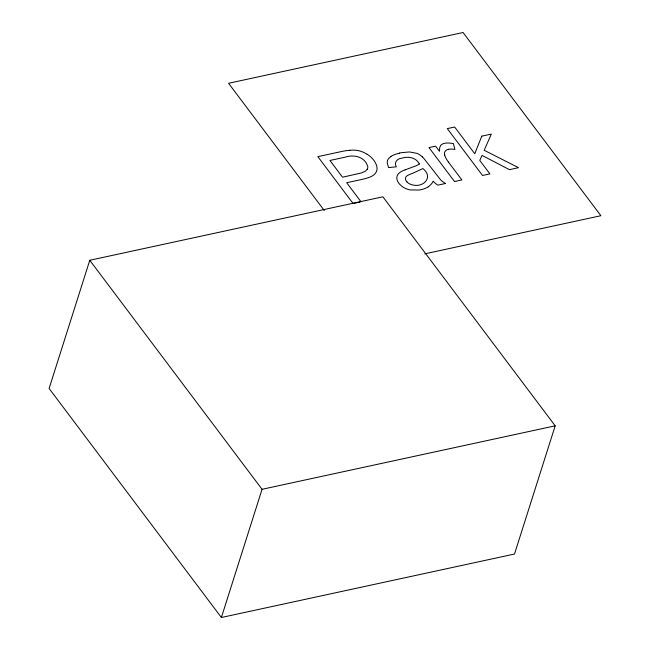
<?xml version="1.0" encoding="UTF-8"?>
<svg xmlns="http://www.w3.org/2000/svg" width="650" height="650" viewBox="0 0 650 650"><rect width="100%" height="100%" fill="white"/><g stroke="black" fill="none" stroke-linecap="round" stroke-linejoin="round"><path stroke-width="0.97" d="M89.773 260.276L49.108 388.473L221.39 617.5L514.516 554.028L555.181 425.831L382.891 196.804L89.773 260.276L262.056 489.304L221.39 617.5M390.91 156.52L388.659 158.519A14.446 9.23 17.6 0 0 387.376 161.078A16.38 10.465 17.6 0 0 387.254 162.882L388.546 167.611L396.321 166.822C393.77 162.719 397.215 158.494 401.554 158.21A31.566 20.166 17.6 0 1 403.479 157.771C409.126 156.406 415.838 157.852 418.917 163.183M405.169 169.845L416.341 165.701L419.543 164.06L419.161 163.516M360.035 201.996L353.088 203.499L317.85 156.65L341.916 151.442A92.788 59.272 17.6 0 1 345.816 150.719L349.919 150.223M424.775 253.857L600.892 215.719L463.068 32.5L228.564 83.281L324.317 210.559M262.056 489.304L555.181 425.831M422.362 156.869L423.922 158.559A66.487 42.469 17.6 0 1 425.368 160.331L440.594 179.806A19.654 12.553 17.6 0 0 445.526 183.479L437.832 185.144A18.923 12.09 17.6 0 1 433.249 181.269M448.516 162.175L461.882 179.936L454.521 181.537L428.992 147.599L435.614 146.161L439.489 151.304L439.668 147.778L440.586 145.527A9.929 6.346 17.6 0 1 444.438 143.341A15.454 9.872 17.6 0 1 449.694 143.073L453.407 143.569L454.886 149.459A12.829 8.198 17.6 0 0 448.516 149.329M361.026 201.776L346.694 182.731L362.074 179.4C367.502 177.938 375.408 176.613 376.886 170.146A21.247 13.569 17.6 0 0 376.301 164.661L374.831 161.769A27.17 17.355 17.6 0 0 373.474 159.859A22.165 14.162 17.6 0 0 367.209 154.269M448.549 162.159A34.507 22.043 17.6 0 1 444.649 155.196M444.754 155.196A9.076 5.793 17.6 0 1 448.427 149.232M406.892 181.919A7.816 4.989 17.6 0 1 407.127 175.719L409.435 174.566A63.221 40.381 17.6 0 1 412.547 173.347L422.931 168.569C433.582 176.979 423.816 187.623 412.937 185.014A7.703 4.916 17.6 0 1 411.637 184.689L410.426 184.251A7.402 4.729 17.6 0 1 406.981 181.894M433.201 181.277A40.852 26.097 17.6 0 1 430.95 184.47L428.943 186.306A23.132 14.779 17.6 0 1 428.22 186.818M422.321 156.886A14.113 9.011 17.6 0 0 417.162 153.408L409.549 151.962L401.643 152.644A51.935 33.174 17.6 0 0 399.579 153.075M390.812 156.447A34.645 22.133 17.6 0 1 399.628 153.14M405.186 169.853A45.427 29.014 17.6 0 0 402.001 171.153A21.474 13.715 17.6 0 0 398.117 174.184A14.511 9.271 17.6 0 0 396.833 178.327A14.373 9.181 17.6 0 0 398.808 183.194A17.314 11.058 17.6 0 0 399.636 184.218L401.57 186.054A13.252 8.466 17.6 0 0 405.771 188.549L407.891 189.345A13.626 8.702 17.6 0 0 410.142 189.938L419.177 190.028A32.419 20.711 17.6 0 0 421.484 189.572M428.244 186.834A27.349 17.469 17.6 0 1 421.476 189.564M367.144 154.318A17.981 11.481 17.6 0 0 358.451 150.621A22.035 14.081 17.6 0 0 349.96 150.288M481.788 136.159L474.752 153.741L454.659 127.026L447.298 128.619L482.536 175.468L489.897 173.875L479.773 160.42L482.04 155.399L509.446 169.642L518.529 167.676L484.185 150.288L491.319 134.095L481.788 136.159M367.274 169.244L365.251 171.267L361.498 172.933L342.534 177.206L329.94 160.461L345.28 157.138C352.227 154.895 360.774 155.756 365.487 161.891A18.419 11.765 17.6 0 1 366.462 163.248L367.746 166.465A10.798 6.898 17.6 0 1 367.274 169.244"/></g></svg>
